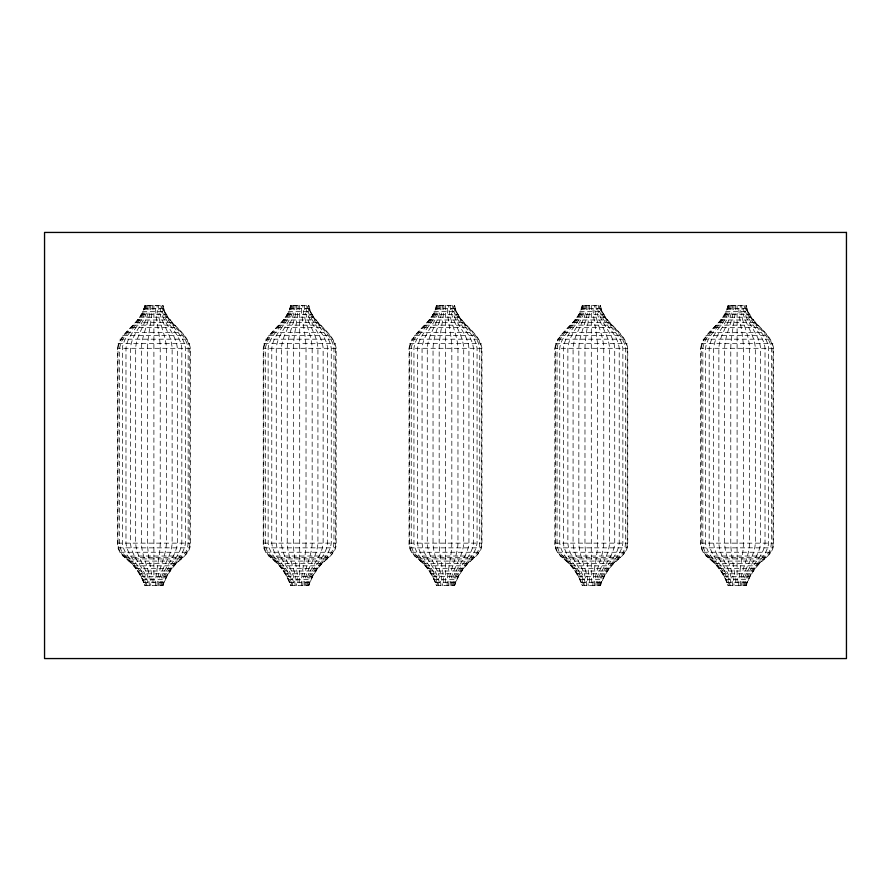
<?xml version="1.0" encoding="UTF-8"?>
<svg xmlns="http://www.w3.org/2000/svg" width="891" height="891" viewBox="0 0 891 891"><rect width="100%" height="100%" fill="white"/><g stroke="black" fill="none" stroke-linecap="round" stroke-linejoin="round"><path stroke-width="0.67" stroke-dasharray="4.46 3.34" d="M152.316 305.335C152.205 319.836 147.739 333.847 147.572 348.303L147.572 543.142C147.728 557.443 152.272 571.298 152.316 585.665M155.48 585.665C155.524 571.298 160.068 557.443 160.224 543.142L160.224 348.303C160.068 333.847 155.591 319.836 155.48 305.335M298.117 305.335C298.006 319.836 293.54 333.847 293.373 348.303L293.373 543.142C293.529 557.443 298.073 571.298 298.117 585.665M301.281 585.665C301.325 571.298 305.869 557.443 306.025 543.142L306.025 348.303C305.869 333.847 301.392 319.836 301.281 305.335M443.918 305.335C443.807 319.836 439.33 333.847 439.174 348.303L439.174 543.142C439.33 557.443 443.874 571.298 443.918 585.665M447.082 585.665C447.126 571.298 451.67 557.443 451.826 543.142L451.826 348.303C451.67 333.847 447.193 319.836 447.082 305.335M589.719 305.335C589.608 319.836 585.131 333.847 584.975 348.303L584.975 543.142C585.131 557.443 589.675 571.298 589.719 585.665M592.883 585.665C592.927 571.298 597.471 557.443 597.627 543.142L597.627 348.303C597.46 333.847 592.994 319.836 592.883 305.335M735.52 305.335C735.409 319.836 730.932 333.847 730.776 348.303L730.776 543.142C730.932 557.443 735.476 571.298 735.52 585.665M738.684 585.665C738.728 571.298 743.272 557.443 743.428 543.142L743.428 348.303C743.261 333.847 738.795 319.836 738.684 305.335M150.779 305.335C150.456 320.326 141.825 333.49 141.435 348.303L141.435 543.142C141.825 557.822 150.568 570.775 150.779 585.665M157.016 585.665C157.228 570.775 165.971 557.822 166.372 543.142L166.372 348.303C165.971 333.49 157.339 320.326 157.016 305.335M296.58 305.335C296.257 320.326 287.626 333.49 287.236 348.303L287.236 543.142C287.626 557.822 296.369 570.775 296.58 585.665M302.817 585.665C303.029 570.775 311.772 557.822 312.162 543.142L312.162 348.303C311.772 333.49 303.14 320.326 302.817 305.335M442.382 305.335C442.059 320.326 433.427 333.49 433.037 348.303L433.037 543.142C433.427 557.822 442.17 570.775 442.382 585.665M448.619 585.665C448.83 570.775 457.573 557.822 457.963 543.142L457.963 348.303C457.573 333.49 448.941 320.326 448.619 305.335M588.183 305.335C587.86 320.326 579.228 333.49 578.838 348.303L578.838 543.142C579.228 557.822 587.971 570.775 588.183 585.665M594.42 585.665C594.631 570.775 603.374 557.822 603.764 543.142L603.764 348.303C603.374 333.49 594.743 320.326 594.42 305.335M733.984 305.335C733.661 320.326 725.029 333.49 724.628 348.303L724.628 543.142C725.029 557.822 733.772 570.775 733.984 585.665M740.221 585.665C740.432 570.775 749.175 557.822 749.565 543.142L749.565 348.303C749.175 333.49 740.544 320.326 740.221 305.335M117.445 348.303C120.14 330.828 141.691 323.622 144.787 305.335L163.008 305.335C166.116 323.622 187.656 330.828 190.351 348.303L190.351 543.142C190.897 554.057 180.16 558.59 174.246 565.818C169.268 571.632 165.436 578.404 163.008 585.665L144.787 585.665C142.025 577.368 137.403 569.705 131.356 563.39C125.364 557.677 116.966 552.665 117.445 543.142L117.445 348.303L190.351 348.303M263.246 348.303C265.941 330.828 287.492 323.622 290.589 305.335L308.809 305.335C311.917 323.622 333.457 330.828 336.152 348.303L336.152 543.142C336.698 554.057 325.961 558.59 320.036 565.818C315.069 571.632 311.237 578.404 308.809 585.665L290.589 585.665C287.815 577.368 283.204 569.705 277.157 563.39C271.165 557.677 262.767 552.665 263.246 543.142L263.246 348.303L336.152 348.303M409.047 348.303C411.742 330.828 433.293 323.622 436.39 305.335L454.61 305.335C457.707 323.622 479.258 330.828 481.953 348.303L481.953 543.142C482.488 554.057 471.762 558.59 465.837 565.818C460.87 571.632 457.038 578.404 454.61 585.665L436.39 585.665C433.616 577.368 429.005 569.705 422.958 563.39C416.966 557.677 408.568 552.665 409.047 543.142L409.047 348.303L481.953 348.303M554.848 348.303C557.543 330.828 579.083 323.622 582.191 305.335L600.411 305.335C603.508 323.622 625.059 330.828 627.754 348.303L627.754 543.142C628.289 554.057 617.563 558.59 611.638 565.818C606.671 571.632 602.839 578.404 600.411 585.665L582.191 585.665C579.417 577.368 574.806 569.705 568.759 563.39C562.767 557.677 554.369 552.665 554.848 543.142L554.848 348.303L627.754 348.303M700.649 348.303C703.344 330.828 724.884 323.622 727.992 305.335L746.212 305.335C749.309 323.622 770.86 330.828 773.555 348.303L773.555 543.142C774.09 554.057 763.364 558.59 757.439 565.818C752.472 571.632 748.64 578.404 746.212 585.665L727.992 585.665C725.218 577.368 720.596 569.705 714.56 563.39C708.568 557.677 700.17 552.665 700.649 543.142L700.649 348.303L773.555 348.303M149.343 305.335C148.652 320.994 136.401 332.978 135.677 348.303L135.677 543.142C136.401 558.334 148.797 570.062 149.343 585.665M158.453 585.665C158.999 570.062 171.395 558.334 172.13 543.142L172.13 348.303C171.406 332.978 159.144 320.994 158.453 305.335M295.144 305.335C294.453 320.994 282.191 332.978 281.478 348.303L281.478 543.142C282.202 558.334 294.598 570.062 295.144 585.665M304.254 585.665C304.8 570.062 317.196 558.334 317.92 543.142L317.92 348.303C317.207 332.978 304.945 320.994 304.254 305.335M440.945 305.335C440.254 320.994 427.992 332.978 427.279 348.303L427.279 543.142C428.003 558.334 440.399 570.062 440.945 585.665M450.055 585.665C450.601 570.062 462.997 558.334 463.721 543.142L463.721 348.303C463.008 332.978 450.746 320.994 450.055 305.335M586.746 305.335C586.055 320.994 573.793 332.978 573.08 348.303L573.08 543.142C573.804 558.334 586.2 570.062 586.746 585.665M595.856 585.665C596.402 570.062 608.798 558.334 609.522 543.142L609.522 348.303C608.809 332.978 596.547 320.994 595.856 305.335M732.547 305.335C731.856 320.994 719.594 332.978 718.87 348.303L718.87 543.142C719.605 558.334 732.001 570.062 732.547 585.665M741.657 585.665C742.203 570.062 754.599 558.334 755.323 543.142L755.323 348.303C754.599 332.978 742.348 320.994 741.657 305.335M148.04 305.335C146.848 321.707 131.601 332.421 130.476 348.303L130.476 543.142C131.634 558.902 147.026 569.316 148.04 585.665M159.756 585.665C160.781 569.316 176.173 558.902 177.331 543.142L177.331 348.303C176.195 332.421 160.948 321.707 159.756 305.335M293.841 305.335C292.649 321.707 277.402 332.421 276.266 348.303L276.266 543.142C277.435 558.902 292.816 569.316 293.841 585.665M305.557 585.665C306.582 569.316 321.974 558.902 323.132 543.142L323.132 348.303C321.996 332.421 306.749 321.707 305.557 305.335M439.642 305.335C438.45 321.707 423.203 332.421 422.067 348.303L422.067 543.142C423.225 558.902 438.617 569.316 439.642 585.665M451.358 585.665C452.383 569.316 467.775 558.902 468.933 543.142L468.933 348.303C467.797 332.421 452.55 321.707 451.358 305.335M585.443 305.335C584.251 321.707 569.004 332.421 567.868 348.303L567.868 543.142C569.026 558.902 584.418 569.316 585.443 585.665M597.159 585.665C598.184 569.316 613.565 558.902 614.734 543.142L614.734 348.303C613.598 332.421 598.351 321.707 597.159 305.335M731.244 305.335C730.052 321.707 714.805 332.421 713.669 348.303L713.669 543.142C714.827 558.902 730.219 569.316 731.244 585.665M742.96 585.665C743.974 569.316 759.366 558.902 760.524 543.142L760.524 348.303C759.399 332.421 744.152 321.707 742.96 305.335M146.915 305.335C145.177 322.364 127.569 331.897 125.976 348.303L125.976 543.142C127.613 559.437 145.344 568.625 146.915 585.665M160.881 585.665C162.452 568.625 180.194 559.437 181.82 543.142L181.82 348.303C180.238 331.897 162.63 322.364 160.881 305.335M292.716 305.335C290.978 322.364 273.37 331.897 271.777 348.303L271.777 543.142C273.414 559.437 291.145 568.625 292.716 585.665M306.682 585.665C308.253 568.625 325.983 559.437 327.621 543.142L327.621 348.303C326.028 331.897 308.431 322.364 306.682 305.335M438.517 305.335C436.779 322.364 419.171 331.897 417.578 348.303L417.578 543.142C419.215 559.437 436.946 568.625 438.517 585.665M452.483 585.665C454.054 568.625 471.785 559.437 473.422 543.142L473.422 348.303C471.829 331.897 454.221 322.364 452.483 305.335M584.318 305.335C582.569 322.364 564.972 331.897 563.379 348.303L563.379 543.142C565.017 559.437 582.747 568.625 584.318 585.665M598.284 585.665C599.855 568.625 617.586 559.437 619.223 543.142L619.223 348.303C617.63 331.897 600.022 322.364 598.284 305.335M730.119 305.335C728.37 322.364 710.762 331.897 709.18 348.303L709.18 543.142C710.806 559.437 728.548 568.625 730.119 585.665M744.085 585.665C745.656 568.625 763.387 559.437 765.024 543.142L765.024 348.303C763.431 331.897 745.823 322.364 744.085 305.335M146.013 305.335C143.729 322.91 124.361 331.441 122.334 348.303L122.334 543.142C124.417 559.882 143.908 568.046 146.013 585.665M161.794 585.665C163.899 568.046 183.379 559.882 185.462 543.142L185.462 348.303C183.446 331.441 164.067 322.91 161.794 305.335M291.814 305.335C289.53 322.91 270.162 331.441 268.135 348.303L268.135 543.142C270.218 559.882 289.709 568.046 291.814 585.665M307.595 585.665C309.689 568.046 329.18 559.882 331.263 543.142L331.263 348.303C329.247 331.441 309.868 322.91 307.595 305.335M437.604 305.335C435.331 322.91 415.952 331.441 413.936 348.303L413.936 543.142C416.019 559.882 435.51 568.046 437.604 585.665M453.396 585.665C455.49 568.046 474.981 559.882 477.064 543.142L477.064 348.303C475.048 331.441 455.669 322.91 453.396 305.335M583.405 305.335C581.132 322.91 561.753 331.441 559.737 348.303L559.737 543.142C561.82 559.882 581.311 568.046 583.405 585.665M599.186 585.665C601.291 568.046 620.782 559.882 622.865 543.142L622.865 348.303C620.838 331.441 601.47 322.91 599.186 305.335M729.206 305.335C726.933 322.91 707.554 331.441 705.538 348.303L705.538 543.142C707.621 559.882 727.101 568.046 729.206 585.665M744.987 585.665C747.092 568.046 766.583 559.882 768.666 543.142L768.666 348.303C766.639 331.441 747.271 322.91 744.987 305.335M145.333 305.335C142.616 323.299 122.034 331.107 119.65 348.303L119.65 543.142L120.229 547.854L121.944 552.253L136.724 568.358L141.714 576.633L145.333 585.665M162.463 585.665L166.094 576.633L171.072 568.358L185.863 552.253L187.567 547.854L188.157 543.142L188.157 348.303C185.774 331.107 165.18 323.299 162.463 305.335M291.134 305.335C288.417 323.299 267.823 331.107 265.451 348.303L265.451 543.142L266.03 547.854L267.745 552.253L282.525 568.358L287.515 576.633L291.134 585.665M308.264 585.665L311.895 576.633L316.873 568.358L331.652 552.253L333.368 547.854L333.947 543.142L333.947 348.303C331.575 331.107 310.981 323.299 308.264 305.335M436.935 305.335C434.218 323.299 413.624 331.107 411.252 348.303L411.252 543.142L411.831 547.854L413.547 552.253L428.326 568.358L433.316 576.633L436.935 585.665M454.065 585.665L457.684 576.633L462.674 568.358L477.453 552.253L479.169 547.854L479.748 543.142L479.748 348.303C477.376 331.107 456.782 323.299 454.065 305.335M582.736 305.335C580.019 323.299 559.425 331.107 557.053 348.303L557.053 543.142L557.632 547.854L559.348 552.253L574.127 568.358L579.105 576.633L582.736 585.665M599.866 585.665L603.485 576.633L608.475 568.358L623.255 552.253L624.97 547.854L625.549 543.142L625.549 348.303C623.177 331.107 602.583 323.299 599.866 305.335M728.537 305.335C725.82 323.299 705.227 331.107 702.843 348.303L702.843 543.142L703.433 547.854L705.137 552.253L719.928 568.358L724.906 576.633L728.537 585.665M745.667 585.665L749.286 576.633L754.276 568.358L769.056 552.253L770.771 547.854L771.35 543.142L771.35 348.303C768.966 331.107 748.384 323.299 745.667 305.335M144.921 305.335C141.925 323.544 120.619 330.906 118.002 348.303L118.002 543.142C117.434 553.99 128.014 558.59 133.873 565.818C138.773 571.643 142.538 578.426 144.921 585.665M162.875 585.665C165.592 577.39 170.125 569.728 176.106 563.39C182.031 557.666 190.295 552.598 189.794 543.142L189.794 348.303C187.177 330.906 165.871 323.544 162.875 305.335M290.722 305.335C287.726 323.544 266.42 330.906 263.803 348.303L263.803 543.142C263.235 553.99 273.815 558.59 279.663 565.818C284.574 571.643 288.339 578.426 290.722 585.665M308.676 585.665C311.393 577.39 315.926 569.728 321.907 563.39C327.832 557.666 336.096 552.598 335.595 543.142L335.595 348.303C332.978 330.906 311.672 323.544 308.676 305.335M436.523 305.335C433.527 323.544 412.221 330.906 409.604 348.303L409.604 543.142C409.036 553.99 419.616 558.59 425.464 565.818C430.375 571.643 434.14 578.426 436.523 585.665M454.477 585.665C457.194 577.39 461.727 569.728 467.697 563.39C473.633 557.666 481.897 552.598 481.396 543.142L481.396 348.303C478.779 330.906 457.473 323.544 454.477 305.335M582.324 305.335C579.328 323.544 558.022 330.906 555.405 348.303L555.405 543.142C554.837 553.99 565.417 558.59 571.265 565.818C576.176 571.643 579.941 578.426 582.324 585.665M600.278 585.665C602.995 577.39 607.528 569.728 613.498 563.39C619.434 557.666 627.698 552.598 627.197 543.142L627.197 348.303C624.58 330.906 603.274 323.544 600.278 305.335M728.125 305.335C725.129 323.544 703.823 330.906 701.206 348.303L701.206 543.142C700.638 553.99 711.218 558.59 717.066 565.818C721.977 571.643 725.742 578.426 728.125 585.665M746.079 585.665C748.796 577.39 753.329 569.728 759.299 563.39C765.235 557.666 773.499 552.598 772.998 543.142L772.998 348.303C770.381 330.906 749.075 323.544 746.079 305.335M143.674 308.42L164.133 308.42M289.464 308.42L309.934 308.42M435.265 308.42L455.735 308.42M581.066 308.42L601.536 308.42M726.867 308.42L747.326 308.42M142.382 311.438L165.414 311.438M288.183 311.438L311.215 311.438M433.984 311.438L457.016 311.438M579.785 311.438L602.817 311.438M725.586 311.438L748.618 311.438M140.923 314.367L166.873 314.367M286.724 314.367L312.674 314.367M432.525 314.367L458.475 314.367M578.326 314.367L604.276 314.367M724.127 314.367L750.077 314.367M139.319 317.218L168.488 317.218M285.109 317.218L314.289 317.218M430.91 317.218L460.09 317.218M576.711 317.218L605.891 317.218M722.512 317.218L751.681 317.218M137.548 319.98L170.259 319.98M283.349 319.98L316.06 319.98M429.139 319.98L461.861 319.98M574.94 319.98L607.651 319.98M720.741 319.98L753.452 319.98M135.621 322.642L172.175 322.642M281.422 322.642L317.976 322.642M427.223 322.642L463.777 322.642M573.024 322.642L609.578 322.642M718.825 322.642L755.379 322.642M133.561 325.182L174.246 325.182M279.362 325.182L320.036 325.182M425.163 325.182L465.837 325.182M570.964 325.182L611.638 325.182M716.754 325.182L757.439 325.182M131.356 327.61L176.44 327.61M277.157 327.61L322.241 327.61M422.958 327.61L468.042 327.61M568.759 327.61L613.843 327.61M714.56 327.61L759.644 327.61M126.567 332.521L181.241 332.521M272.368 332.521L327.042 332.521M418.157 332.521L472.843 332.521M563.958 332.521L618.632 332.521M709.759 332.521L764.433 332.521M122.791 335.417L185.016 335.417M268.592 335.417L330.817 335.417M414.393 335.417L476.607 335.417M560.183 335.417L622.408 335.417M705.984 335.417L768.209 335.417M119.895 339.193L187.912 339.193M265.696 339.193L333.713 339.193M411.497 339.193L479.503 339.193M557.287 339.193L625.304 339.193M703.088 339.193L771.105 339.193M118.069 343.581L189.727 343.581M263.87 343.581L335.528 343.581M409.671 343.581L481.329 343.581M555.472 343.581L627.13 343.581M701.273 343.581L772.931 343.581M117.445 543.142L190.351 543.142M263.246 543.142L336.152 543.142M409.047 543.142L481.953 543.142M554.848 543.142L627.754 543.142M700.649 543.142L773.555 543.142M118.069 547.854L189.727 547.854M263.87 547.854L335.528 547.854M409.671 547.854L481.329 547.854M555.472 547.854L627.13 547.854M701.273 547.854L772.931 547.854M119.895 552.253L187.912 552.253M265.696 552.253L333.713 552.253M411.497 552.253L479.503 552.253M557.287 552.253L625.304 552.253M703.088 552.253L771.105 552.253M122.791 556.029L185.016 556.029M268.592 556.029L330.817 556.029M414.393 556.029L476.607 556.029M560.183 556.029L622.408 556.029M705.984 556.029L768.209 556.029M124.707 557.432L183.101 557.432M270.508 557.432L328.89 557.432M416.309 557.432L474.691 557.432M562.11 557.432L620.492 557.432M707.899 557.432L766.293 557.432M126.567 558.924L181.241 558.924M272.368 558.924L327.042 558.924M418.157 558.924L472.843 558.924M563.958 558.924L618.632 558.924M709.759 558.924L764.433 558.924M129.017 561.085L178.779 561.085M274.818 561.085L324.58 561.085M420.619 561.085L470.381 561.085M566.42 561.085L616.182 561.085M712.221 561.085L761.983 561.085M131.356 563.39L176.44 563.39M277.157 563.39L322.241 563.39M422.958 563.39L468.042 563.39M568.759 563.39L613.843 563.39M714.56 563.39L759.644 563.39M133.561 565.818L174.246 565.818M279.362 565.818L320.036 565.818M425.163 565.818L465.837 565.818M570.964 565.818L611.638 565.818M716.754 565.818L757.439 565.818M135.621 568.358L172.175 568.358M281.422 568.358L317.976 568.358M427.223 568.358L463.777 568.358M573.024 568.358L609.578 568.358M718.825 568.358L755.379 568.358M137.548 571.02L170.259 571.02M283.349 571.02L316.06 571.02M429.139 571.02L461.861 571.02M574.94 571.02L607.651 571.02M720.741 571.02L753.452 571.02M139.319 573.782L168.488 573.782M285.109 573.782L314.289 573.782M430.91 573.782L460.09 573.782M576.711 573.782L605.891 573.782M722.512 573.782L751.681 573.782M140.923 576.633L166.873 576.633M286.724 576.633L312.674 576.633M432.525 576.633L458.475 576.633M578.326 576.633L604.276 576.633M724.127 576.633L750.077 576.633M142.382 579.562L165.414 579.562M288.183 579.562L311.215 579.562M433.984 579.562L457.016 579.562M579.785 579.562L602.817 579.562M725.586 579.562L748.618 579.562M143.674 582.58L164.133 582.58M289.464 582.58L309.934 582.58M435.265 582.58L455.735 582.58M581.066 582.58L601.536 582.58M726.867 582.58L747.326 582.58M737.102 305.335L737.102 585.665M591.301 305.335L591.301 585.665M445.5 305.335L445.5 585.665M299.699 305.335L299.699 585.665M153.898 305.335L153.898 585.665"/><path stroke-width="1.34" d="M846.45 232.44L44.55 232.44L44.55 658.56L846.45 658.56L846.45 232.44"/></g></svg>
